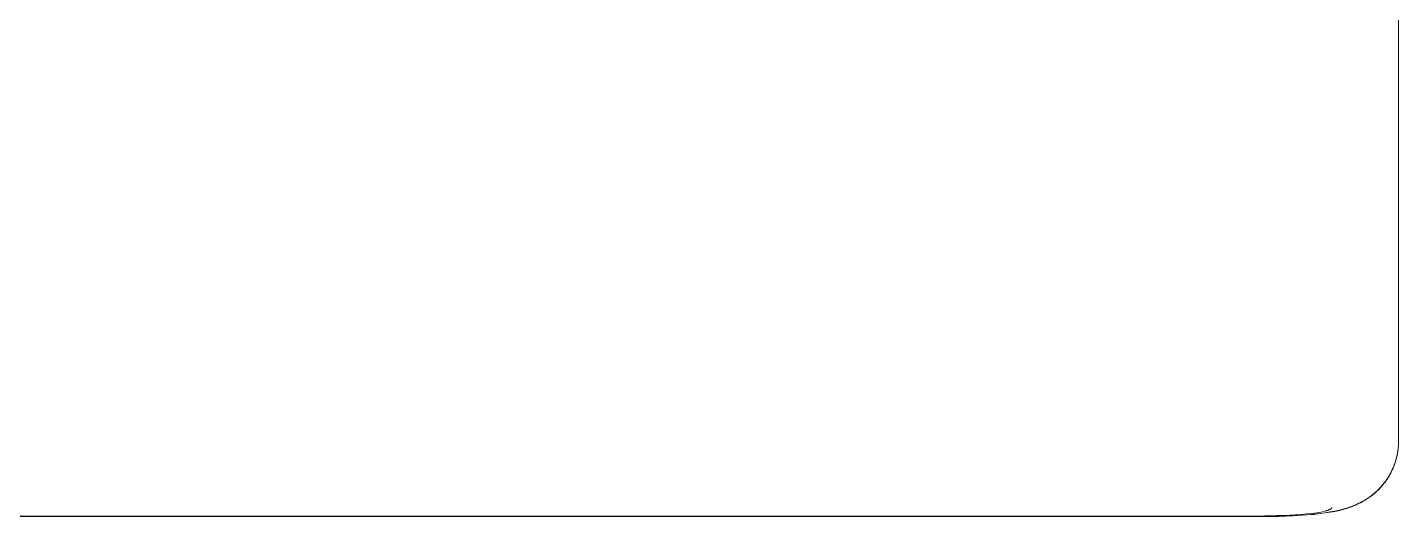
# Model space of a CAD drawing. Header units: inches. Extents: x -9 to 187, y -3 to 135.
# Drawn here: x 88.468 to 92.504, y 113.202 to 114.641 of the extents above; entities that cross this region are included whole.
import ezdxf

# ---------------------------------------------------------------- set-up
doc = ezdxf.new("R2010")
doc.units = ezdxf.units.IN
doc.layers.add('ZANO_R', color=7, linetype='Continuous', lineweight=0)

msp = doc.modelspace()

# ---------------------------------------------------------------- linework, layer by layer
at = {"layer": 'ZANO_R'}
for p, q in [((92.50355, 114.20555), (92.50355, 115.29933)), ((92.50355, 113.42446), (92.50355, 114.20555)), ((92.49994, 113.38667), (92.50079, 113.39136)), ((92.50016, 113.38711), (92.50125, 113.39354)), ((92.50079, 113.39136), (92.50152, 113.39606)), ((92.50125, 113.39354), (92.50213, 113.4)), ((92.50152, 113.39606), (92.50214, 113.40079)), ((92.50214, 113.40079), (92.50265, 113.40552)), ((92.50265, 113.40552), (92.50304, 113.41026)), ((92.50304, 113.41026), (92.50332, 113.41499)), ((92.50332, 113.41499), (92.50349, 113.41973)), ((92.50349, 113.41973), (92.50355, 113.42446)), ((92.48727, 113.34544), (92.48926, 113.35023)), ((92.48727, 113.34472), (92.48926, 113.34952)), ((92.48926, 113.34952), (92.49158, 113.35561)), ((92.48926, 113.35023), (92.49096, 113.35465)), ((92.49096, 113.35465), (92.49257, 113.35911)), ((92.49158, 113.35561), (92.4937, 113.36179)), ((92.49257, 113.35911), (92.49406, 113.36361)), ((92.4937, 113.36179), (92.49563, 113.36803)), ((92.49406, 113.36361), (92.49545, 113.36815)), ((92.49545, 113.36815), (92.49674, 113.37274)), ((92.49563, 113.36803), (92.49735, 113.37434)), ((92.49674, 113.37274), (92.49792, 113.37735)), ((92.49735, 113.37434), (92.49886, 113.3807)), ((92.49792, 113.37735), (92.49898, 113.382)), ((92.49886, 113.3807), (92.50016, 113.38711)), ((92.49898, 113.382), (92.49994, 113.38667)), ((92.46381, 113.30474), (92.46688, 113.30898)), ((92.46381, 113.30402), (92.46688, 113.30827)), ((92.46688, 113.30898), (92.46984, 113.31331)), ((92.46688, 113.30827), (92.46984, 113.31259)), ((92.46984, 113.31331), (92.47269, 113.31771)), ((92.46984, 113.31259), (92.47269, 113.317)), ((92.47269, 113.31771), (92.47542, 113.32218)), ((92.47269, 113.317), (92.47542, 113.32147)), ((92.47542, 113.32218), (92.47804, 113.32672)), ((92.47542, 113.32147), (92.47804, 113.32601)), ((92.47804, 113.32672), (92.48053, 113.33132)), ((92.47804, 113.32601), (92.48053, 113.33061)), ((92.48053, 113.33132), (92.4829, 113.33598)), ((92.48053, 113.33061), (92.4829, 113.33526)), ((92.4829, 113.33598), (92.48515, 113.34068)), ((92.4829, 113.33526), (92.48515, 113.33997)), ((92.48515, 113.34068), (92.48727, 113.34544)), ((92.48515, 113.33997), (92.48727, 113.34472)), ((92.42758, 113.26721), (92.43163, 113.27055)), ((92.42758, 113.2665), (92.43163, 113.26983)), ((92.43163, 113.27055), (92.4356, 113.27398)), ((92.43163, 113.26983), (92.4356, 113.27327)), ((92.4356, 113.27398), (92.43948, 113.27751)), ((92.4356, 113.27327), (92.43948, 113.2768)), ((92.43948, 113.27751), (92.44327, 113.28114)), ((92.43948, 113.2768), (92.44327, 113.28043)), ((92.44327, 113.28114), (92.44692, 113.28483)), ((92.44327, 113.28043), (92.44692, 113.28412)), ((92.44692, 113.28483), (92.45049, 113.28862)), ((92.44692, 113.28412), (92.45049, 113.28791)), ((92.45049, 113.28862), (92.45397, 113.29251)), ((92.45049, 113.28791), (92.45397, 113.2918)), ((92.45397, 113.29251), (92.45735, 113.2965)), ((92.45397, 113.2918), (92.45735, 113.29578)), ((92.45735, 113.2965), (92.46063, 113.30057)), ((92.45735, 113.29578), (92.46063, 113.29986)), ((92.46063, 113.30057), (92.46381, 113.30474)), ((92.46063, 113.29986), (92.46381, 113.30402)), ((92.30618, 113.22736), (92.30626, 113.2275)), ((92.30626, 113.2275), (92.30633, 113.22764)), ((92.30633, 113.22764), (92.3064, 113.22778)), ((92.3064, 113.22778), (92.30646, 113.22791)), ((92.30646, 113.22791), (92.30651, 113.22805)), ((92.30651, 113.22805), (92.30656, 113.22819)), ((92.30656, 113.22819), (92.3066, 113.22832)), ((92.3066, 113.22832), (92.30663, 113.22846)), ((92.30663, 113.22846), (92.30666, 113.2286)), ((92.30666, 113.2286), (92.30668, 113.22873)), ((92.30668, 113.22873), (92.30669, 113.22887)), ((92.30669, 113.22887), (92.3067, 113.229)), ((92.3067, 113.229), (92.30671, 113.22914)), ((92.35099, 113.22741), (92.35634, 113.22912)), ((92.35099, 113.22669), (92.35634, 113.22841)), ((92.35634, 113.22912), (92.36165, 113.23095)), ((92.35634, 113.22841), (92.36165, 113.23023)), ((92.36165, 113.23095), (92.36692, 113.23288)), ((92.36165, 113.23023), (92.36692, 113.23217)), ((92.36692, 113.23288), (92.37215, 113.23494)), ((92.36692, 113.23217), (92.37215, 113.23422)), ((92.37215, 113.23494), (92.37715, 113.23703)), ((92.37215, 113.23422), (92.37715, 113.23632)), ((92.37715, 113.23703), (92.38211, 113.23924)), ((92.37715, 113.23632), (92.38211, 113.23853)), ((92.38211, 113.23924), (92.38701, 113.24157)), ((92.38211, 113.23853), (92.38701, 113.24085)), ((92.38701, 113.24157), (92.39185, 113.244)), ((92.38701, 113.24085), (92.39185, 113.24329)), ((92.39185, 113.244), (92.39664, 113.24656)), ((92.39185, 113.24329), (92.39664, 113.24584)), ((92.39664, 113.24656), (92.40136, 113.24923)), ((92.39664, 113.24584), (92.40136, 113.24851)), ((92.40136, 113.24923), (92.40601, 113.25201)), ((92.40136, 113.24851), (92.40601, 113.2513)), ((92.40601, 113.25201), (92.41059, 113.25491)), ((92.40601, 113.2513), (92.41059, 113.2542)), ((92.41059, 113.25491), (92.41495, 113.25783)), ((92.41059, 113.2542), (92.41495, 113.25711)), ((92.41495, 113.25783), (92.41924, 113.26085)), ((92.41495, 113.25711), (92.41924, 113.26014)), ((92.41924, 113.26085), (92.42345, 113.26398)), ((92.41924, 113.26014), (92.42345, 113.26327)), ((92.42345, 113.26398), (92.42758, 113.26721)), ((92.42345, 113.26327), (92.42758, 113.2665)), ((86.59839, 113.20321), (92.10987, 113.20321)), ((86.59839, 113.2025), (92.10987, 113.2025)), ((92.10987, 113.20473), (92.14569, 113.20514)), ((92.10987, 113.20321), (92.15149, 113.2037)), ((92.10987, 113.2025), (92.15149, 113.20298)), ((92.14569, 113.20514), (92.18232, 113.20644)), ((92.15149, 113.2037), (92.19198, 113.20516)), ((92.15149, 113.20298), (92.19198, 113.20445)), ((92.18232, 113.20644), (92.21758, 113.20871)), ((92.19198, 113.20516), (92.23435, 113.20789)), ((92.19198, 113.20445), (92.23435, 113.20718)), ((92.21758, 113.20871), (92.23394, 113.21019)), ((92.23394, 113.21019), (92.24905, 113.21188)), ((92.23435, 113.20789), (92.25418, 113.2097)), ((92.23435, 113.20718), (92.25418, 113.20899)), ((92.24905, 113.21188), (92.26268, 113.21375)), ((92.25418, 113.2097), (92.27328, 113.21186)), ((92.25418, 113.20899), (92.27328, 113.21114)), ((92.26268, 113.21375), (92.26888, 113.21475)), ((92.26888, 113.21475), (92.27462, 113.21578)), ((92.27328, 113.21186), (92.28768, 113.21378)), ((92.27328, 113.21114), (92.28768, 113.21307)), ((92.27462, 113.21578), (92.27991, 113.21684)), ((92.27991, 113.21684), (92.28472, 113.21793)), ((92.28472, 113.21793), (92.28905, 113.21903)), ((92.28768, 113.21378), (92.30204, 113.21604)), ((92.28768, 113.21307), (92.30204, 113.21533)), ((92.28905, 113.21903), (92.29103, 113.21959)), ((92.29103, 113.21959), (92.29289, 113.22015)), ((92.29289, 113.22015), (92.29462, 113.22072)), ((92.29462, 113.22072), (92.29624, 113.22128)), ((92.29624, 113.22128), (92.29773, 113.22185)), ((92.29773, 113.22185), (92.29911, 113.22242)), ((92.29911, 113.22242), (92.29975, 113.22271)), ((92.29975, 113.22271), (92.30036, 113.22299)), ((92.30036, 113.22299), (92.30095, 113.22328)), ((92.30095, 113.22328), (92.3015, 113.22356)), ((92.3015, 113.22356), (92.30202, 113.22384)), ((92.30202, 113.22384), (92.30252, 113.22413)), ((92.30204, 113.21604), (92.31572, 113.21857)), ((92.30204, 113.21533), (92.31572, 113.21785)), ((92.30252, 113.22413), (92.30298, 113.22441)), ((92.30298, 113.22441), (92.30342, 113.2247)), ((92.30342, 113.2247), (92.30383, 113.22498)), ((92.30383, 113.22498), (92.30421, 113.22526)), ((92.30421, 113.22526), (92.30439, 113.2254)), ((92.30439, 113.2254), (92.30456, 113.22554)), ((92.30456, 113.22554), (92.30473, 113.22569)), ((92.30473, 113.22569), (92.30489, 113.22583)), ((92.30489, 113.22583), (92.30504, 113.22597)), ((92.30504, 113.22597), (92.30518, 113.22611)), ((92.30518, 113.22611), (92.30532, 113.22625)), ((92.30532, 113.22625), (92.30545, 113.22639)), ((92.30545, 113.22639), (92.30558, 113.22653)), ((92.30558, 113.22653), (92.3057, 113.22667)), ((92.3057, 113.22667), (92.30581, 113.22681)), ((92.30581, 113.22681), (92.30591, 113.22694)), ((92.30591, 113.22694), (92.30601, 113.22708)), ((92.30601, 113.22708), (92.3061, 113.22722)), ((92.3061, 113.22722), (92.30618, 113.22736)), ((92.31572, 113.21857), (92.32931, 113.22152)), ((92.31572, 113.21785), (92.32931, 113.22081)), ((92.32931, 113.22152), (92.3402, 113.22428)), ((92.32931, 113.22081), (92.3402, 113.22356)), ((92.3402, 113.22428), (92.34561, 113.22579)), ((92.3402, 113.22356), (92.34561, 113.22508)), ((92.34561, 113.22579), (92.35099, 113.22741)), ((92.34561, 113.22508), (92.35099, 113.22669))]:
    msp.add_line(p, q, dxfattribs=at)

doc.saveas('drawing.dxf')
